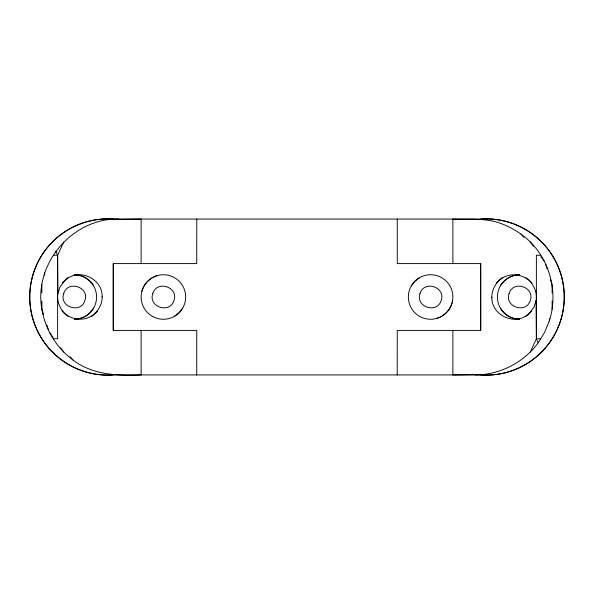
<?xml version="1.0" encoding="UTF-8"?>
<svg xmlns="http://www.w3.org/2000/svg" width="594" height="594" viewBox="0 0 594 594"><rect width="100%" height="100%" fill="white"/><g stroke="black" fill="none" stroke-linecap="round" stroke-linejoin="round"><path stroke-width="0.89" d="M196.792 219.06L196.74 263.595L113.291 263.595L113.291 296.666M397.208 374.94L397.26 330.405L480.709 330.405L480.709 297.334M118.852 219.06C72.639 217.887 33.479 263.729 41.877 309.192C45.226 329.38 56.571 347.906 73.04 360.053C92.478 374.94 117.701 375.965 141.12 374.94L141.12 330.405M44.513 275.638L44.728 272.913M55.799 251.188L57.618 255.249L57.893 293.518C56.504 301.507 60.202 309.363 65.927 314.783M102.123 296.666C102.383 303.668 98.715 310.061 93.785 314.783M491.877 297.334C491.617 290.332 495.285 283.939 500.215 279.217M475.148 374.94C499.732 374.866 523.685 362.659 538.201 342.812L536.382 338.751L536.107 300.482C537.496 292.493 533.798 284.637 528.073 279.217M538.201 342.812L544.587 332.38L549.272 321.087L549.487 318.362M549.272 321.087C558.197 293.755 550.616 262.184 530.256 241.892C521.428 233.36 510.84 226.871 499.227 222.876C484.273 217.79 468.362 219.758 452.88 219.06L452.88 263.595M57.893 293.518L60.046 286.887L65.927 279.217M536.107 300.482L533.954 307.113L528.073 314.783M141.884 291.238C144.038 283.694 150.089 277.65 157.625 275.49M452.116 302.762C449.962 310.306 443.911 316.35 436.375 318.51M53.312 338.751L57.618 338.751L57.618 255.249L63.744 241.892M530.256 352.108L536.382 338.751L536.382 255.249L540.689 255.249M93.6 308.138C89.568 314.857 82.158 319.134 74.317 319.268A22.268 22.268 0 0 0 96.584 297A22.268 22.268 0 0 0 74.317 274.732C82.158 274.866 89.568 279.143 93.6 285.863M182.677 308.138L179.136 312.748L174.525 316.283M411.323 285.863L414.864 281.252L419.475 277.717A22.268 22.268 0 0 1 452.88 297A22.268 22.268 0 0 1 419.475 316.283A22.268 22.268 0 0 1 419.475 277.717M500.4 285.863C504.432 279.143 511.842 274.866 519.683 274.732A22.268 22.268 0 0 0 497.416 297A22.268 22.268 0 0 0 519.683 319.268C511.842 319.134 504.432 314.857 500.4 308.138M62.118 283.034L67.968 277.584M526.032 316.416L531.882 310.966M91.766 316.416L97.668 310.966M496.332 283.034L502.234 277.584M66.795 278.987C80.48 268.094 102.925 279.529 102.153 297M92.976 315.013C83.546 322.156 69.654 319.683 62.118 310.966M501.024 278.987C510.454 271.844 524.346 274.317 531.882 283.034M527.205 315.013C513.52 325.906 491.075 314.471 491.847 297M113.291 219.498L141.12 219.06L141.12 263.595M480.709 374.502L452.88 374.94L452.88 330.405M53.312 255.249L57.618 255.249M480.709 330.405L480.709 263.595L397.26 263.595L397.26 219.06M29.7 297A78.126 78.126 0 0 0 113.209 374.94L480.791 374.94A78.126 78.126 0 0 0 564.3 297A78.126 78.126 0 0 0 480.791 219.06L113.209 219.06A78.126 78.126 0 0 0 29.7 297L29.782 297A78.126 78.126 0 0 0 113.291 374.94L113.291 374.502M480.709 374.213L480.709 374.94A78.126 78.126 0 0 0 564.218 297L564.3 297M536.382 338.751L540.689 338.751M520.96 233.947L523.908 237.407M70.092 356.593L73.04 360.053M526.032 277.584L527.205 278.987M66.795 315.013L67.968 316.416M530.256 241.892L533.442 246.272M540.874 256.504L544.587 261.62M49.413 332.38L53.126 337.496M60.558 347.728L63.744 352.108M545.693 264.478L547.089 268.904M550.445 279.507L552.123 284.808L552.123 292.939M43.555 314.493L41.877 309.192L41.877 301.061M46.911 325.096L48.307 329.522M480.657 263.595L480.709 296.666M113.291 297.334L113.343 330.405L196.74 330.405L196.74 374.94M552.123 301.061L552.123 309.192M480.709 219.498L480.709 219.06A78.126 78.126 0 0 1 564.218 297M113.291 219.787L113.291 219.06A78.126 78.126 0 0 0 29.782 297M41.877 284.808L41.877 292.939M63.729 293.562C58.865 306.987 80.947 314.167 84.905 300.438C89.768 287.013 67.686 279.833 63.729 293.562M152.799 293.562C147.936 306.987 170.018 314.167 173.983 300.438C178.846 287.013 156.764 279.833 152.799 293.562M420.017 293.562C415.154 306.987 437.236 314.167 441.201 300.438C446.064 287.013 423.982 279.833 420.017 293.562M509.095 293.562C504.232 306.987 526.314 314.167 530.271 300.438C535.135 287.013 513.053 279.833 509.095 293.562M113.343 330.405L113.343 263.595L113.291 330.405M152.257 316.283A22.268 22.268 0 0 0 185.662 297A22.268 22.268 0 0 0 152.257 277.717A22.268 22.268 0 0 0 152.257 316.283"/></g></svg>
